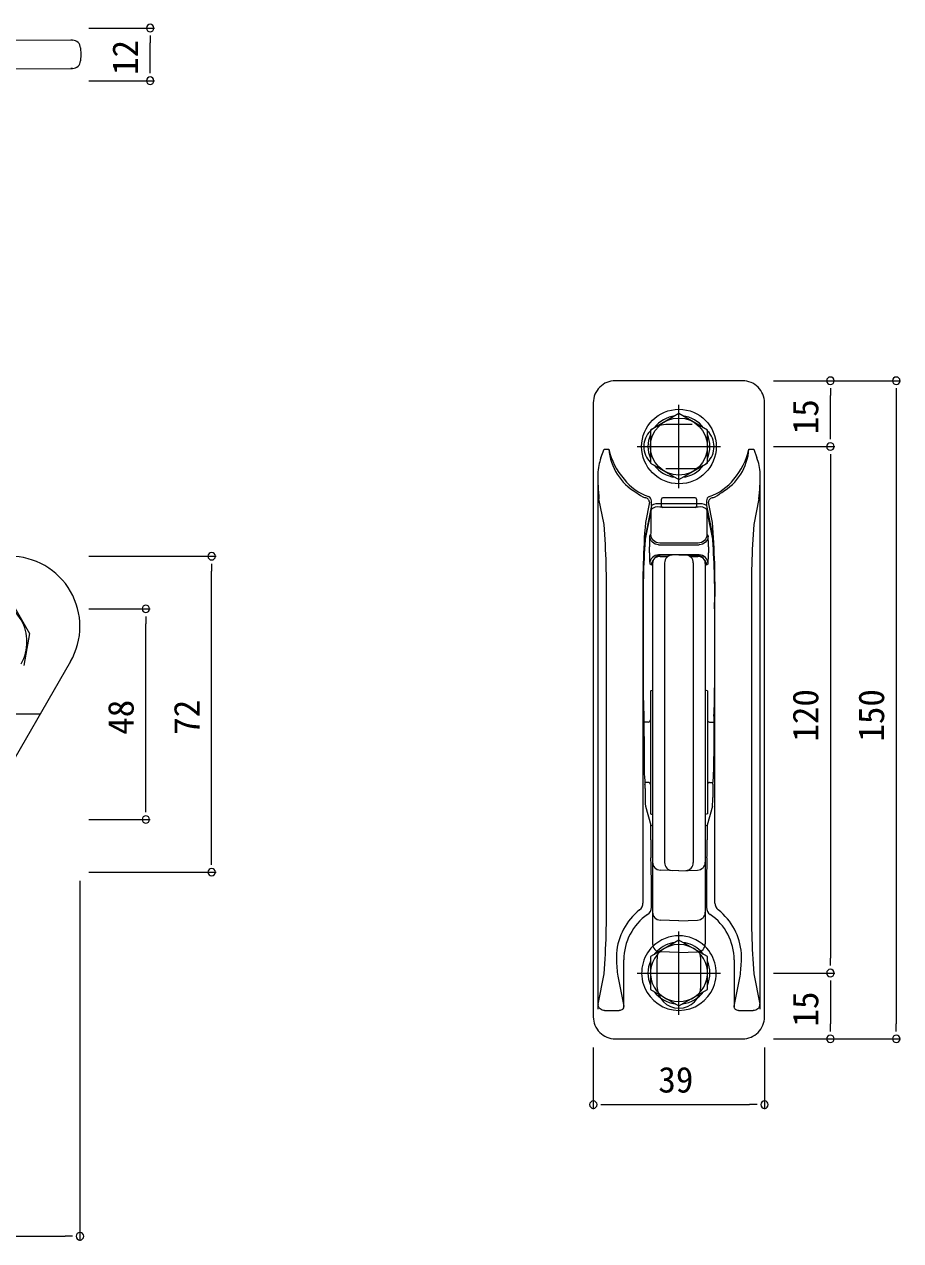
# Model space of a CAD drawing. Units: millimetres, scale not verified. Extents: x -1681 to -294, y -1188 to 1055.
# Drawn here: x -968.8 to -769.2, y -597.7 to -320.5 of the extents above; entities that cross this region are included whole.
import ezdxf
from ezdxf.enums import TextEntityAlignment as Align

# ---------------------------------------------------------------- set-up
doc = ezdxf.new("R2010")
doc.units = ezdxf.units.MM
doc.header["$LTSCALE"] = 4
for name, pattern in [('CHAIN2', [12, 9, -1, 1, -1]), ('DASHED1', [1.8, 1.2, -0.6]), ('DASHED3', [4, 3, -1])]:
    doc.linetypes.add(name, pattern=pattern)
for name, color, linetype, lineweight in [('0-3_YKK_13', 4, 'Continuous', 9), ('0-4_YKK_D', 6, 'Continuous', 9), ('0-5_YKK_12', 2, 'CHAIN2', 9)]:
    doc.layers.add(name, color=color, linetype=linetype, lineweight=lineweight)
doc.styles.add('ＭＳ ゴシック', font='')
doc.styles.get('ＭＳ ゴシック').set_extended_font_data('MS Gothic')

msp = doc.modelspace()

# ---------------------------------------------------------------- linework, layer by layer
at = {"layer": '0-3_YKK_13'}
for p, q in [((-975.498, -324.027), (-957.771, -324.15)), ((-957.771, -324.15), (-958.174, -324.148)), ((-955.985, -325.888), (-955.933, -327.362)), ((-955.933, -327.362), (-955.985, -328.837)), ((-975.498, -330.698), (-957.771, -330.574)), ((-957.771, -330.574), (-958.174, -330.577)), ((-805.173, -401.749), (-834.179, -401.749)), ((-839.176, -406.746), (-839.176, -546.752)), ((-800.176, -546.752), (-800.176, -406.746)), ((-819.676, -409.243), (-826.176, -412.996)), ((-813.176, -412.996), (-819.676, -409.243)), ((-826.176, -412.996), (-826.176, -420.502)), ((-813.176, -420.502), (-813.176, -412.996)), ((-837.448, -419.309), (-836.734, -417.377)), ((-836.734, -417.377), (-836.727, -417.358)), ((-836.727, -417.358), (-835.627, -417.358)), ((-803.724, -417.358), (-802.624, -417.358)), ((-802.624, -417.358), (-802.617, -417.377)), ((-802.617, -417.377), (-801.903, -419.309)), ((-826.176, -420.502), (-819.676, -424.255)), ((-819.676, -424.255), (-813.176, -420.502)), ((-838.176, -422.944), (-838.176, -544.96)), ((-801.176, -544.96), (-801.176, -422.944)), ((-836.735, -434.539), (-837.894, -428.683)), ((-827.209, -428.458), (-827.403, -428.439)), ((-826.403, -429.423), (-827.319, -434.047)), ((-827.022, -428.515), (-827.209, -428.458)), ((-826.849, -428.607), (-827.022, -428.515)), ((-826.698, -428.729), (-826.849, -428.607)), ((-826.574, -428.878), (-826.698, -428.729)), ((-826.481, -429.048), (-826.574, -428.878)), ((-826.424, -429.232), (-826.481, -429.048)), ((-826.403, -429.423), (-826.424, -429.232)), ((-825.943, -430.151), (-825.943, -429.1)), ((-815.976, -428.429), (-823.376, -428.429)), ((-815.676, -428.729), (-815.676, -430.053)), ((-813.408, -429.1), (-813.408, -430.151)), ((-812.928, -429.232), (-812.948, -429.423)), ((-812.032, -434.047), (-812.948, -429.423)), ((-812.87, -429.048), (-812.928, -429.232)), ((-812.777, -428.878), (-812.87, -429.048)), ((-812.653, -428.729), (-812.777, -428.878)), ((-812.502, -428.607), (-812.653, -428.729)), ((-812.33, -428.515), (-812.502, -428.607)), ((-812.143, -428.458), (-812.33, -428.515)), ((-811.948, -428.439), (-812.143, -428.458)), ((-801.457, -428.683), (-802.617, -434.539)), ((-826.027, -431.072), (-827.521, -438.618)), ((-825.943, -430.151), (-827.306, -437.032)), ((-826.027, -435.768), (-826.027, -431.072)), ((-823.658, -430.561), (-824.028, -430.561)), ((-815.407, -429.811), (-823.944, -429.811)), ((-815.976, -430.629), (-823.376, -430.629)), ((-815.323, -430.561), (-815.786, -430.561)), ((-815.676, -430.053), (-815.676, -430.329)), ((-813.408, -430.151), (-812.045, -437.032)), ((-813.324, -431.072), (-813.324, -435.768)), ((-811.83, -438.618), (-813.324, -431.072)), ((-826.311, -437.143), (-826.06, -436.766)), ((-826.272, -437.532), (-826.311, -437.143)), ((-826.158, -437.906), (-826.272, -437.532)), ((-825.973, -438.251), (-826.158, -437.906)), ((-826.021, -437.156), (-826.06, -436.766)), ((-825.907, -437.53), (-826.021, -437.156)), ((-825.722, -437.875), (-825.907, -437.53)), ((-825.473, -438.177), (-825.722, -437.875)), ((-813.63, -437.875), (-813.878, -438.177)), ((-813.445, -437.53), (-813.63, -437.875)), ((-813.33, -437.156), (-813.445, -437.53)), ((-813.194, -437.906), (-813.379, -438.251)), ((-813.291, -436.766), (-813.33, -437.156)), ((-813.291, -436.766), (-813.04, -437.143)), ((-813.08, -437.532), (-813.194, -437.906)), ((-813.04, -437.143), (-813.08, -437.532)), ((-826.393, -440.946), (-826.393, -439.639)), ((-825.724, -438.554), (-825.973, -438.251)), ((-825.421, -438.802), (-825.724, -438.554)), ((-825.17, -438.426), (-825.473, -438.177)), ((-825.076, -438.987), (-825.421, -438.802)), ((-824.825, -438.61), (-825.17, -438.426)), ((-824.701, -439.101), (-825.076, -438.987)), ((-824.451, -438.725), (-824.825, -438.61)), ((-824.312, -439.14), (-824.701, -439.101)), ((-824.061, -438.764), (-824.451, -438.725)), ((-824.312, -439.14), (-815.039, -439.14)), ((-815.29, -438.764), (-824.061, -438.764)), ((-814.901, -438.725), (-815.29, -438.764)), ((-814.65, -439.101), (-815.039, -439.14)), ((-814.526, -438.61), (-814.901, -438.725)), ((-814.275, -438.987), (-814.65, -439.101)), ((-814.181, -438.426), (-814.526, -438.61)), ((-813.93, -438.802), (-814.275, -438.987)), ((-813.878, -438.177), (-814.181, -438.426)), ((-813.627, -438.554), (-813.93, -438.802)), ((-813.379, -438.251), (-813.627, -438.554)), ((-812.958, -439.639), (-812.958, -440.946)), ((-826.27, -443.055), (-826.309, -443.444)), ((-825.956, -443.798), (-826.309, -443.444)), ((-826.156, -442.68), (-826.27, -443.055)), ((-825.972, -442.335), (-826.156, -442.68)), ((-825.723, -442.032), (-825.972, -442.335)), ((-825.917, -443.408), (-825.956, -443.798)), ((-825.803, -443.034), (-825.917, -443.408)), ((-825.618, -442.688), (-825.803, -443.034)), ((-825.42, -441.783), (-825.723, -442.032)), ((-825.676, -443.377), (-825.676, -530.121)), ((-825.369, -442.385), (-825.618, -442.688)), ((-825.075, -441.598), (-825.42, -441.783)), ((-825.067, -442.137), (-825.369, -442.385)), ((-824.7, -441.484), (-825.075, -441.598)), ((-824.721, -441.952), (-825.067, -442.137)), ((-824.347, -441.838), (-824.721, -441.952)), ((-824.31, -441.446), (-824.7, -441.484)), ((-823.957, -441.799), (-824.347, -441.838)), ((-815.041, -441.446), (-824.31, -441.446)), ((-823.957, -441.799), (-822.172, -441.799)), ((-819.676, -441.429), (-823.938, -441.578)), ((-822.951, -443.281), (-822.951, -511.576)), ((-819.676, -441.429), (-815.413, -441.578)), ((-817.179, -441.799), (-815.394, -441.799)), ((-816.4, -443.281), (-816.4, -511.576)), ((-815.005, -441.838), (-815.394, -441.799)), ((-814.651, -441.484), (-815.041, -441.446)), ((-814.63, -441.952), (-815.005, -441.838)), ((-814.276, -441.598), (-814.651, -441.484)), ((-814.285, -442.137), (-814.63, -441.952)), ((-813.982, -442.385), (-814.285, -442.137)), ((-813.931, -441.783), (-814.276, -441.598)), ((-813.733, -442.688), (-813.982, -442.385)), ((-813.628, -442.032), (-813.931, -441.783)), ((-813.548, -443.034), (-813.733, -442.688)), ((-813.676, -443.377), (-813.676, -530.121)), ((-813.38, -442.335), (-813.628, -442.032)), ((-813.434, -443.408), (-813.548, -443.034)), ((-813.396, -443.798), (-813.434, -443.408)), ((-813.042, -443.444), (-813.396, -443.798)), ((-813.195, -442.68), (-813.38, -442.335)), ((-813.081, -443.055), (-813.195, -442.68)), ((-813.042, -443.444), (-813.081, -443.055)), ((-836.201, -518.74), (-836.201, -452.758)), ((-827.867, -452.758), (-827.867, -518.74)), ((-827.796, -453.773), (-827.796, -471.749)), ((-811.555, -453.773), (-811.555, -471.749)), ((-811.484, -518.74), (-811.484, -452.758)), ((-803.15, -452.758), (-803.15, -518.74)), ((-958.252, -465.749), (-975.572, -495.749)), ((-826.176, -472.429), (-825.676, -472.247)), ((-826.176, -472.429), (-826.176, -500.429)), ((-813.176, -472.429), (-813.676, -472.247)), ((-813.176, -472.429), (-813.176, -500.429)), ((-827.649, -478.175), (-827.621, -487.359)), ((-826.658, -479.546), (-827.643, -479.58)), ((-812.693, -479.546), (-811.708, -479.58)), ((-811.702, -478.175), (-811.73, -487.359)), ((-826.658, -493.312), (-827.415, -493.285)), ((-812.693, -493.312), (-811.936, -493.285)), ((-827.377, -494.686), (-827.377, -496.718)), ((-811.974, -494.686), (-811.974, -496.718)), ((-827.316, -498.703), (-826.088, -503.02)), ((-826.176, -500.429), (-825.676, -500.611)), ((-813.176, -500.429), (-813.676, -500.611)), ((-826.111, -506.404), (-826.107, -505.162)), ((-813.244, -505.162), (-813.241, -506.404)), ((-826.008, -512.141), (-826.057, -510.491)), ((-813.294, -510.491), (-813.343, -512.141)), ((-819.676, -513.429), (-823.938, -513.28)), ((-819.676, -513.429), (-815.413, -513.28)), ((-825.943, -521.756), (-825.943, -517.283)), ((-813.408, -517.283), (-813.408, -521.756)), ((-819.676, -524.829), (-823.938, -524.68)), ((-819.676, -524.829), (-815.413, -524.68)), ((-833.897, -532.27), (-833.909, -532.49)), ((-824.247, -531.883), (-826.176, -532.996)), ((-819.676, -532.069), (-823.938, -531.92)), ((-819.676, -532.069), (-815.413, -531.92)), ((-813.176, -532.996), (-815.104, -531.883)), ((-805.428, -532.914), (-805.455, -532.27)), ((-833.909, -532.49), (-833.925, -533.122)), ((-833.925, -533.122), (-833.911, -533.749)), ((-832.243, -544.422), (-832.243, -533.749)), ((-826.176, -532.996), (-826.176, -540.502)), ((-824.676, -533.749), (-824.676, -539.749)), ((-814.676, -539.749), (-814.676, -533.749)), ((-813.176, -540.502), (-813.176, -532.996)), ((-807.108, -533.749), (-807.108, -544.422)), ((-805.441, -533.749), (-805.426, -533.122)), ((-805.426, -533.122), (-805.428, -532.914)), ((-838.096, -543.835), (-836.735, -536.959)), ((-833.619, -537.451), (-832.257, -544.327)), ((-807.094, -544.327), (-805.732, -537.451)), ((-802.617, -536.959), (-801.255, -543.835)), ((-826.176, -540.502), (-819.676, -544.255)), ((-819.676, -544.255), (-813.176, -540.502)), ((-838.066, -544.122), (-838.096, -543.835)), ((-837.98, -544.398), (-838.066, -544.122)), ((-837.841, -544.653), (-837.98, -544.398)), ((-837.654, -544.876), (-837.841, -544.653)), ((-837.427, -545.06), (-837.654, -544.876)), ((-837.169, -545.197), (-837.427, -545.06)), ((-836.889, -545.282), (-837.169, -545.197)), ((-836.597, -545.312), (-836.889, -545.282)), ((-836.597, -545.312), (-833.257, -545.312)), ((-833.062, -545.292), (-833.257, -545.312)), ((-832.876, -545.235), (-833.062, -545.292)), ((-832.703, -545.144), (-832.876, -545.235)), ((-832.552, -545.021), (-832.703, -545.144)), ((-832.428, -544.872), (-832.552, -545.021)), ((-832.335, -544.703), (-832.428, -544.872)), ((-832.278, -544.518), (-832.335, -544.703)), ((-832.257, -544.327), (-832.278, -544.518)), ((-807.074, -544.518), (-807.094, -544.327)), ((-807.016, -544.703), (-807.074, -544.518)), ((-806.923, -544.872), (-807.016, -544.703)), ((-806.799, -545.021), (-806.923, -544.872)), ((-806.648, -545.144), (-806.799, -545.021)), ((-806.476, -545.235), (-806.648, -545.144)), ((-806.289, -545.292), (-806.476, -545.235)), ((-806.094, -545.312), (-806.289, -545.292)), ((-806.094, -545.312), (-802.754, -545.312)), ((-802.463, -545.282), (-802.754, -545.312)), ((-802.182, -545.197), (-802.463, -545.282)), ((-801.924, -545.06), (-802.182, -545.197)), ((-801.697, -544.876), (-801.924, -545.06)), ((-801.511, -544.653), (-801.697, -544.876)), ((-801.372, -544.398), (-801.511, -544.653)), ((-801.285, -544.122), (-801.372, -544.398)), ((-801.255, -543.835), (-801.285, -544.122)), ((-834.179, -551.749), (-805.173, -551.749))]:
    msp.add_line(p, q, dxfattribs=at)
at = {"layer": '0-3_YKK_13', "linetype": 'DASHED3'}
for p, q in [((-816.676, -411.749), (-822.676, -411.749)), ((-822.676, -421.749), (-816.676, -421.749))]:
    msp.add_line(p, q, dxfattribs=at)
at = {"layer": '0-3_YKK_13', "linetype": 'DASHED1'}
for p, q in [((-825.676, -525.044), (-825.673, -525.047)), ((-813.678, -525.047), (-813.676, -525.044))]:
    msp.add_line(p, q, dxfattribs=at)
at = {"layer": '0-3_YKK_13'}
for points in [[(-823.676, -430.329), (-823.676, -430.053), (-823.676, -428.729)], [(-978.17, -450.484), (-971.267, -453.011), (-967.596, -459.38), (-968.868, -466.62)], [(-812.035, -498.703), (-813.263, -503.02), (-813.249, -504.546), (-813.244, -505.162)], [(-826.107, -505.162), (-826.102, -504.546), (-826.088, -503.02)], [(-815.104, -531.883), (-819.676, -529.243), (-824.247, -531.883)]]:
    msp.add_lwpolyline(points, dxfattribs=at)
for radius in [8.5, 6.5]:
    msp.add_circle((-819.676, -416.749), radius, dxfattribs=at)
for centre, radius, start, end in [((-957.784, -325.951), 1.8, 2, 89.59999), ((-957.784, -328.774), 1.8, 270.39999, 358), ((-834.18, -406.745), 4.996, 89.98555, 180.01443), ((-805.171, -406.745), 4.996, 359.98555, 90.01443), ((-819.676, -416.749), 7.05, 97.21814, 142.78185), ((-819.676, -416.749), 7.05, 37.21814, 82.78185), ((-819.676, -416.749), 7.05, 157.21814, 202.78185), ((-819.676, -416.749), 7.05, 337.21814, 22.78185), ((-820.088, -413.795), 15.942, 192.9149, 220.6489), ((-823.123, -416.359), 12.544, 184.56871, 239.85246), ((-816.228, -416.359), 12.544, 300.14752, 355.43127), ((-819.263, -413.795), 15.942, 319.35109, 347.08508), ((-825.145, -423.663), 13.05, 160.5108, 176.84068), ((-819.676, -416.749), 7.05, 217.21814, 262.78185), ((-819.676, -416.749), 7.05, 277.21814, 322.78185), ((-812.346, -423.29), 11.176, 1.77779, 20.87068), ((-777.044, -422.824), 61.132, 180.11194, 185.49977), ((-850.859, -423.385), 49.685, 353.87892, 0.50932), ((-822.676, -416.749), 12.067, 218.00896, 250.94125), ((-816.676, -416.749), 12.067, 289.05873, 321.99103), ((-822.614, -418.318), 11.196, 232.54544, 244.67766), ((-826.939, -429.097), 0.996, 359.87254, 71.06871), ((-823.376, -428.729), 0.3, 90, 179.99998), ((-815.976, -428.729), 0.3, 0, 90), ((-812.412, -429.097), 0.996, 108.93127, 180.12744), ((-816.737, -418.318), 11.196, 295.32233, 307.45454), ((-824.47, -432.998), 2.477, 79.71478, 128.94101), ((-824.405, -433.145), 3.366, 82.13298, 117.19394), ((-823.376, -430.329), 0.3, 180, 270), ((-815.976, -430.329), 0.3, 270, 0), ((-814.946, -433.145), 3.366, 62.80605, 97.867), ((-814.881, -432.998), 2.477, 51.05898, 100.2852), ((-1027.291, -449.24), 191.123, 358.9453, 4.41148), ((-631.613, -449.145), 196.288, 175.5885, 181.05469), ((-1007.739, -449.145), 196.288, 358.9453, 4.41148), ((-612.06, -449.24), 191.123, 175.5885, 181.05469), ((-652.2, -450.541), 175.626, 175.5885, 181.05469), ((-806.138, -439.061), 20.264, 174.56836, 181.63562), ((-834.129, -435.999), 8.106, 354.56836, 1.63562), ((-805.222, -435.999), 8.106, 178.36436, 185.43163), ((-833.214, -439.061), 20.264, 358.36436, 5.43163), ((-987.151, -450.541), 175.626, 358.9453, 4.41148), ((-972.108, -457.749), 16, 330, 90), ((-806.909, -441.54), 19.494, 178.25504, 185.60782), ((-823.876, -443.377), 1.8, 91.99998, 180), ((-821.151, -443.281), 1.8, 91.99998, 180), ((-818.2, -443.281), 1.8, 0, 88), ((-815.476, -443.377), 1.8, 0, 88), ((-832.442, -441.54), 19.494, 354.39217, 1.74495), ((-978.17, -461.249), 10, 330, 90), ((-730.943, -472.741), 96.858, 179.41338, 183.21613), ((-908.408, -472.741), 96.858, 356.78386, 0.58661), ((-826.676, -479.046), 0.5, 272, 0), ((-812.676, -479.046), 0.5, 180, 268), ((-768.515, -488.543), 59.118, 178.85226, 184.99841), ((-870.837, -488.543), 59.118, 355.00157, 1.14772), ((-826.676, -493.812), 0.5, 0, 88), ((-812.676, -493.812), 0.5, 91.99998, 180), ((-836.797, -494.48), 9.422, 358.74448, 4.78349), ((-802.554, -494.48), 9.422, 175.21649, 181.25551), ((-808.653, -497.133), 18.729, 178.73024, 184.80896), ((-830.698, -497.133), 18.729, 355.19102, 1.26974), ((-824.671, -499.217), 4.058, 249.55484, 255.66153), ((-814.68, -499.217), 4.058, 284.33846, 290.44514), ((-676.257, -506.474), 149.853, 179.97351, 181.53639), ((-963.094, -506.474), 149.853, 358.46359, 0.02647), ((-1009.599, -517.046), 183.656, 359.92596, 1.53041), ((-823.876, -511.481), 1.8, 180, 268), ((-821.151, -511.576), 1.8, 180, 268), ((-818.2, -511.576), 1.8, 272, 0), ((-815.476, -511.481), 1.8, 272, 0), ((-629.752, -517.046), 183.656, 178.46957, 180.07402), ((-1027.291, -522.258), 191.123, 355.5885, 1.05469), ((-829.862, -520.791), 1.998, 308.27898, 0.13557), ((-287.11, -518.743), 540.757, 180, 180.21642), ((-1353.292, -518.741), 541.808, 359.78378, 0), ((-809.489, -520.79), 1.999, 179.87297, 231.71245), ((-612.06, -522.258), 191.123, 178.9453, 184.41148), ((-820.086, -533.26), 13.846, 128.07121, 175.90062), ((-819.676, -533.749), 12.567, 124.57547, 180), ((-827.939, -521.757), 1.996, 304.53284, 0.04263), ((-823.876, -522.881), 1.8, 180, 268), ((-815.476, -522.881), 1.8, 272, 0), ((-811.412, -521.757), 1.996, 179.95689, 235.46762), ((-819.676, -533.749), 12.567, 0, 55.42451), ((-819.266, -533.26), 13.846, 4.09937, 51.92877), ((-819.676, -536.749), 8.5, 45.84959, 134.15039), ((-819.676, -536.749), 8.5, 134.15039, 45.84959), ((-819.676, -536.749), 6.5, 131.9606, 48.03938), ((-823.876, -530.121), 1.8, 180, 268), ((-819.676, -536.749), 7.05, 134.82397, 142.78185), ((-819.676, -533.749), 5, 161.4549, 180), ((-819.676, -536.749), 7.05, 97.21814, 134.82397), ((-819.676, -536.749), 6.5, 48.03938, 131.9606), ((-819.676, -536.749), 7.05, 45.17601, 82.78185), ((-815.476, -530.121), 1.8, 272, 0), ((-819.676, -533.749), 5, 0, 18.54509), ((-819.676, -536.749), 7.05, 37.21814, 45.17601), ((-804.427, -533.289), 29.487, 180.89314, 188.11426), ((-819.676, -536.749), 7.05, 157.21814, 202.78185), ((-819.676, -536.749), 7.05, 337.21814, 22.78185), ((-842.846, -532.665), 37.421, 352.65193, 358.34065), ((-819.676, -539.749), 5, 180, 0), ((-819.676, -536.749), 7.05, 217.21814, 262.78185), ((-819.676, -536.749), 7.05, 277.21814, 322.78185), ((-830.045, -544.968), 8.13, 171.99065, 179.94569), ((-833.672, -544.589), 1.438, 6.68076, 10.5002), ((-805.878, -544.559), 1.238, 169.19031, 173.62872), ((-813.625, -545.272), 12.453, 1.43622, 6.62741), ((-834.18, -546.753), 4.996, 179.98555, 270.01443), ((-805.171, -546.753), 4.996, 269.98555, 0.01443)]:
    msp.add_arc(centre, radius, start, end, dxfattribs=at)
at = {"layer": '0-3_YKK_13', "linetype": 'DASHED3'}
for centre, start, end in [((-822.676, -416.749), 90, 270), ((-816.676, -416.749), 270, 90)]:
    msp.add_arc(centre, 5, start, end, dxfattribs=at)
at = {"layer": '0-3_YKK_13', "linetype": 'DASHED1'}
for start, end in [(124.57547, 124.59126), (55.40872, 55.42451)]:
    msp.add_arc((-819.676, -533.749), 10.569, start, end, dxfattribs=at)
at = {"layer": '0-4_YKK_D'}
for p, q in [((-954.108, -321.362), (-939.108, -321.362)), ((-940.108, -323.062), (-940.108, -324.762)), ((-954.108, -333.362), (-939.108, -333.362)), ((-798.176, -401.749), (-769.176, -401.749)), ((-798.176, -401.749), (-784.176, -401.749)), ((-785.176, -403.449), (-785.176, -405.149)), ((-798.176, -416.749), (-784.176, -416.749)), ((-798.176, -416.749), (-784.176, -416.749)), ((-954.108, -441.749), (-925.108, -441.749)), ((-926.108, -443.449), (-926.108, -445.149)), ((-954.108, -453.749), (-940.108, -453.749)), ((-941.108, -455.449), (-941.108, -457.149)), ((-954.108, -501.749), (-940.108, -501.749)), ((-954.108, -513.749), (-925.108, -513.749)), ((-956.108, -515.749), (-956.108, -597.749)), ((-785.176, -535.049), (-785.176, -533.349)), ((-798.176, -536.749), (-784.176, -536.749)), ((-798.176, -536.749), (-784.176, -536.749)), ((-785.176, -550.049), (-785.176, -548.349)), ((-770.176, -550.049), (-770.176, -548.349)), ((-839.176, -553.749), (-839.176, -567.749)), ((-800.176, -553.749), (-800.176, -567.749)), ((-798.176, -551.749), (-769.176, -551.749)), ((-798.176, -551.749), (-784.176, -551.749)), ((-801.876, -566.749), (-803.576, -566.749)), ((-957.808, -596.749), (-959.508, -596.749))]:
    msp.add_line(p, q, dxfattribs=at)
for points in [[(-940.108, -331.662), (-940.108, -329.963), (-940.108, -324.762)], [(-770.176, -403.449), (-770.176, -405.149), (-770.176, -548.349)], [(-785.176, -415.049), (-785.176, -413.349), (-785.176, -405.149)], [(-785.176, -418.449), (-785.176, -420.149), (-785.176, -533.349)], [(-926.108, -512.049), (-926.108, -510.349), (-926.108, -445.149)], [(-941.108, -500.049), (-941.108, -498.349), (-941.108, -457.149)], [(-785.176, -538.449), (-785.176, -540.149), (-785.176, -548.349)], [(-837.476, -566.749), (-835.776, -566.749), (-803.576, -566.749)], [(-1462.095, -596.749), (-1460.395, -596.749), (-959.508, -596.749)]]:
    msp.add_lwpolyline(points, dxfattribs=at)
for centre, start, end in [((-940.108, -321.362), 90, 270), ((-940.108, -321.362), 270, 90), ((-940.108, -333.362), 90, 270), ((-940.108, -333.362), 270, 90), ((-785.176, -401.749), 90, 270), ((-785.176, -401.749), 270, 90), ((-770.176, -401.749), 90, 270), ((-770.176, -401.749), 270, 90), ((-785.176, -416.749), 90, 270), ((-785.176, -416.749), 90, 270), ((-785.176, -416.749), 270, 90), ((-785.176, -416.749), 270, 90), ((-926.108, -441.749), 90, 270), ((-926.108, -441.749), 270, 90), ((-941.108, -453.749), 90, 270), ((-941.108, -453.749), 270, 90), ((-941.108, -501.749), 90, 270), ((-941.108, -501.749), 270, 90), ((-926.108, -513.749), 90, 270), ((-926.108, -513.749), 270, 90), ((-785.176, -536.749), 90, 270), ((-785.176, -536.749), 90, 270), ((-785.176, -536.749), 270, 90), ((-785.176, -536.749), 270, 90), ((-785.176, -551.749), 90, 270), ((-785.176, -551.749), 270, 90), ((-770.176, -551.749), 90, 270), ((-770.176, -551.749), 270, 90), ((-839.176, -566.749), 0, 180), ((-839.176, -566.749), 180, 0), ((-800.176, -566.749), 0, 180), ((-800.176, -566.749), 180, 0), ((-956.108, -596.749), 0, 180), ((-956.108, -596.749), 180, 0)]:
    msp.add_arc(centre, 0.85, start, end, dxfattribs=at)
at = {"layer": '0-5_YKK_12'}
for p, q in [((-819.676, -426.249), (-819.676, -407.249)), ((-829.176, -416.749), (-810.176, -416.749)), ((-819.676, -546.249), (-819.676, -527.249)), ((-829.176, -536.749), (-810.176, -536.749))]:
    msp.add_line(p, q, dxfattribs=at)
at = {"layer": '0-5_YKK_12', "linetype": 'Continuous'}
msp.add_line((-965.18, -477.749), (-1369.899, -477.749), dxfattribs=at)

# ---------------------------------------------------------------- texts
at = {"layer": '0-4_YKK_D', "color": 4, "style": 'ＭＳ ゴシック'}
for s, p in [('12', (-941.108, -332.056)), ('15', (-786.176, -413.942)), ('120', (-786.176, -484.002)), ('150', (-771.176, -484.002)), ('48', (-942.108, -482.442)), ('72', (-927.108, -482.442)), ('15', (-786.176, -548.942))]:
    msp.add_text(s, height=5.865, rotation=90, dxfattribs=at).set_placement(p, align=Align.BOTTOM_LEFT)
msp.add_text('39', height=5.865, dxfattribs=at).set_placement((-824.369, -565.749), align=Align.BOTTOM_LEFT)

doc.saveas('drawing.dxf')
